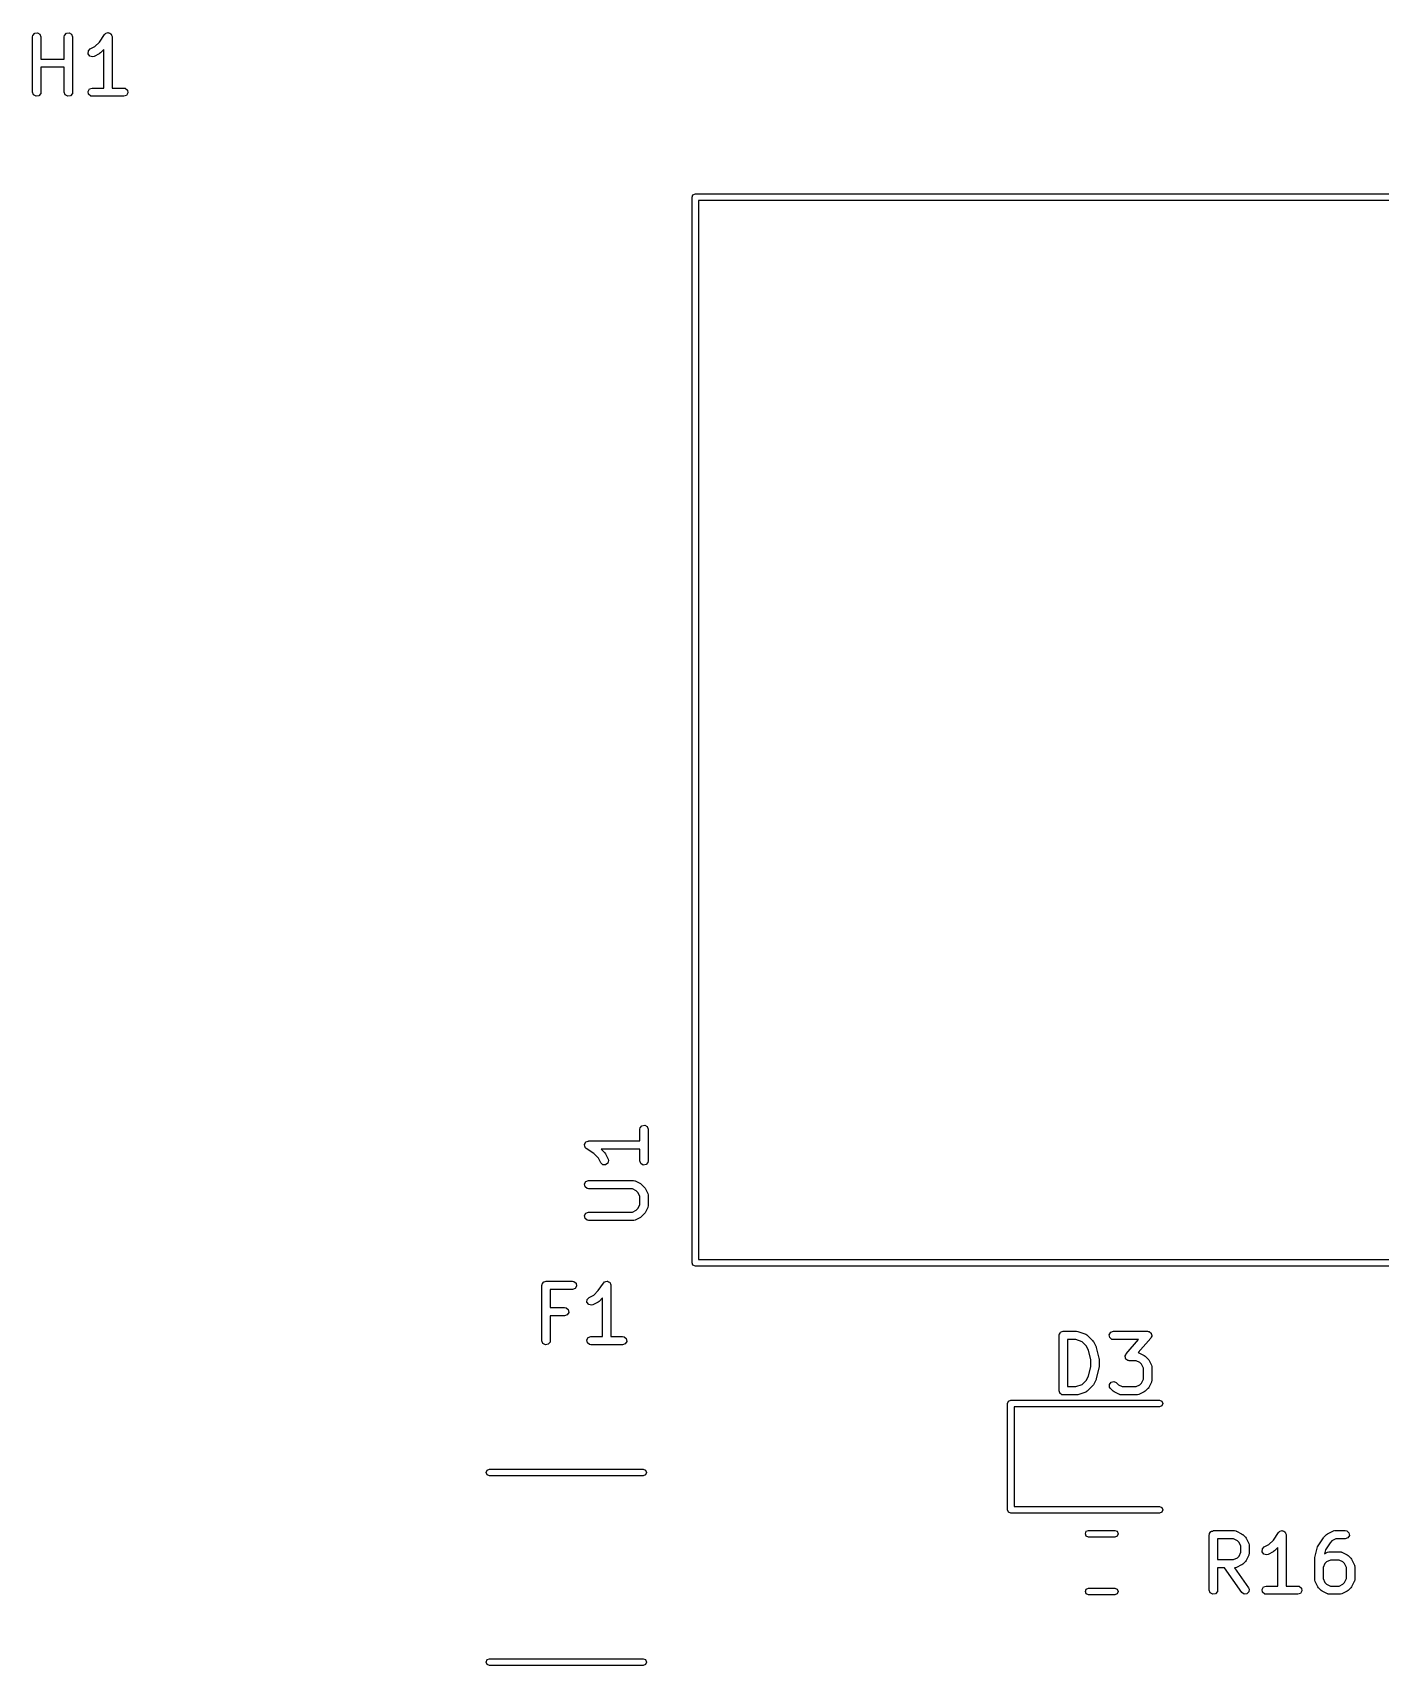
# Model space of a CAD drawing. Extents: x 4.88 to 8.25, y -3.98 to -1.16.
# Drawn here: x 5.217 to 6.175, y -2.318 to -1.157 of the extents above; entities that cross this region are included whole.
import ezdxf

# ---------------------------------------------------------------- set-up
doc = ezdxf.new("R2010")
doc.units = 0
doc.header["$MEASUREMENT"] = 0
doc.layers.add('BLACK', color=7, linetype='CONTINUOUS')

msp = doc.modelspace()

# ---------------------------------------------------------------- linework, layer by layer
at = {"layer": 'BLACK', "linetype": 'CONTINUOUS'}
for p, q in [((5.21705, -1.15995), (5.21723, -1.15894)), ((5.21705, -1.19932), (5.21705, -1.15995)), ((5.21723, -1.15894), (5.21853, -1.15739)), ((5.21853, -1.15739), (5.22052, -1.15704)), ((5.22052, -1.15704), (5.22227, -1.15805)), ((5.22227, -1.15805), (5.22296, -1.15995)), ((5.22296, -1.15995), (5.22296, -1.17574)), ((5.23955, -1.15995), (5.23973, -1.15894)), ((5.23955, -1.17574), (5.23955, -1.15995)), ((5.23973, -1.15894), (5.24102, -1.15739)), ((5.24102, -1.15739), (5.24301, -1.15704)), ((5.24301, -1.15704), (5.24476, -1.15805)), ((5.24476, -1.15805), (5.24545, -1.15995)), ((5.24545, -1.15995), (5.24545, -1.19932)), ((5.26458, -1.16369), (5.26817, -1.15831)), ((5.26817, -1.15831), (5.26887, -1.15757)), ((5.26887, -1.15757), (5.26904, -1.15752)), ((5.26904, -1.15752), (5.26915, -1.15739)), ((5.26915, -1.15739), (5.26999, -1.15724)), ((5.26999, -1.15724), (5.27081, -1.157)), ((5.27081, -1.157), (5.27097, -1.15707)), ((5.27097, -1.15707), (5.27114, -1.15704)), ((5.27114, -1.15704), (5.27188, -1.15747)), ((5.27188, -1.15747), (5.27266, -1.15781)), ((5.27266, -1.15781), (5.27274, -1.15796)), ((5.27274, -1.15796), (5.27288, -1.15805)), ((5.27288, -1.15805), (5.27318, -1.15885)), ((5.27318, -1.15885), (5.27356, -1.15962)), ((5.27356, -1.15962), (5.27352, -1.15979)), ((5.27352, -1.15979), (5.27358, -1.15995)), ((5.27358, -1.15995), (5.27358, -1.19636)), ((5.25654, -1.17204), (5.25666, -1.17002)), ((5.25775, -1.17366), (5.25654, -1.17204)), ((5.25666, -1.17002), (5.25805, -1.16855)), ((5.25805, -1.16855), (5.26137, -1.16689)), ((5.26444, -1.17196), (5.26069, -1.17384)), ((5.26137, -1.16689), (5.26458, -1.16369)), ((5.26449, -1.17191), (5.26444, -1.17196)), ((5.26521, -1.17141), (5.26449, -1.17191)), ((5.26767, -1.16895), (5.26521, -1.17141)), ((5.26767, -1.19636), (5.26767, -1.16895)), ((5.22296, -1.17574), (5.23955, -1.17574)), ((5.23955, -1.18165), (5.22296, -1.18165)), ((5.22296, -1.18165), (5.22296, -1.19932)), ((5.23955, -1.19932), (5.23955, -1.18165)), ((5.25971, -1.17413), (5.25775, -1.17366)), ((5.26069, -1.17384), (5.25971, -1.17413)), ((5.21774, -1.20121), (5.21705, -1.19932)), ((5.21949, -1.20222), (5.21774, -1.20121)), ((5.22148, -1.20187), (5.21949, -1.20222)), ((5.22278, -1.20033), (5.22148, -1.20187)), ((5.22296, -1.19932), (5.22278, -1.20033)), ((5.24024, -1.20121), (5.23955, -1.19932)), ((5.24199, -1.20222), (5.24024, -1.20121)), ((5.24398, -1.20187), (5.24199, -1.20222)), ((5.24528, -1.20033), (5.24398, -1.20187)), ((5.24545, -1.19932), (5.24528, -1.20033)), ((5.25647, -1.1988), (5.25748, -1.19705)), ((5.25682, -1.20079), (5.25647, -1.1988)), ((5.25836, -1.20209), (5.25682, -1.20079)), ((5.25748, -1.19705), (5.25937, -1.19636)), ((5.25937, -1.20227), (5.25836, -1.20209)), ((5.25937, -1.19636), (5.26767, -1.19636)), ((5.28187, -1.20227), (5.25937, -1.20227)), ((5.27358, -1.19636), (5.28187, -1.19636)), ((5.28187, -1.19636), (5.28288, -1.19654)), ((5.28377, -1.20158), (5.28187, -1.20227)), ((5.28288, -1.19654), (5.28443, -1.19784)), ((5.28478, -1.19983), (5.28377, -1.20158)), ((5.28443, -1.19784), (5.28478, -1.19983)), ((5.68583, -1.27402), (5.68652, -1.27235)), ((5.68583, -2.0315), (5.68583, -1.27402)), ((5.68652, -1.27235), (5.68819, -1.27165)), ((5.68819, -1.27165), (7.67795, -1.27165)), ((5.69055, -1.27638), (5.69055, -2.02913)), ((7.67559, -1.27638), (5.69055, -1.27638)), ((5.64873, -1.93663), (5.6489, -1.93562)), ((5.64873, -1.94493), (5.64873, -1.93663)), ((5.6489, -1.93562), (5.6502, -1.93408)), ((5.6502, -1.93408), (5.65219, -1.93372)), ((5.65219, -1.93372), (5.65394, -1.93473)), ((5.65394, -1.93473), (5.65463, -1.93663)), ((5.65463, -1.93663), (5.65463, -1.95913)), ((5.60936, -1.94769), (5.60943, -1.94754)), ((5.6096, -1.94851), (5.60936, -1.94769)), ((5.6094, -1.94737), (5.60983, -1.94663)), ((5.60943, -1.94754), (5.6094, -1.94737)), ((5.60975, -1.94936), (5.6096, -1.94851)), ((5.60988, -1.94947), (5.60975, -1.94936)), ((5.60983, -1.94663), (5.61017, -1.94584)), ((5.60993, -1.94963), (5.60988, -1.94947)), ((5.61067, -1.95034), (5.60993, -1.94963)), ((5.61017, -1.94584), (5.61032, -1.94577)), ((5.61032, -1.94577), (5.61041, -1.94562)), ((5.61041, -1.94562), (5.61122, -1.94533)), ((5.61122, -1.94533), (5.61198, -1.94495)), ((5.61198, -1.94495), (5.61215, -1.94499)), ((5.61215, -1.94499), (5.61231, -1.94493)), ((5.61231, -1.94493), (5.64873, -1.94493)), ((5.61605, -1.95393), (5.61067, -1.95034)), ((5.61925, -1.95713), (5.61605, -1.95393)), ((5.62092, -1.96045), (5.61925, -1.95713)), ((5.62238, -1.96184), (5.62092, -1.96045)), ((5.64873, -1.95083), (5.62131, -1.95083)), ((5.62131, -1.95083), (5.62377, -1.95329)), ((5.62377, -1.95329), (5.62428, -1.95402)), ((5.62428, -1.95402), (5.62432, -1.95406)), ((5.62432, -1.95406), (5.6262, -1.95781)), ((5.62602, -1.96076), (5.6244, -1.96196)), ((5.62649, -1.95879), (5.62602, -1.96076)), ((5.6262, -1.95781), (5.62649, -1.95879)), ((5.64873, -1.95913), (5.64873, -1.95083)), ((5.64942, -1.96103), (5.64873, -1.95913)), ((5.65117, -1.96204), (5.64942, -1.96103)), ((5.65445, -1.96014), (5.65315, -1.96169)), ((5.65463, -1.95913), (5.65445, -1.96014)), ((5.61041, -1.97374), (5.61231, -1.97305)), ((5.61231, -1.97305), (5.64418, -1.97305)), ((5.6244, -1.96196), (5.62238, -1.96184)), ((5.64418, -1.97305), (5.64519, -1.97323)), ((5.65315, -1.96169), (5.65117, -1.96204)), ((5.6094, -1.97549), (5.61041, -1.97374)), ((5.60975, -1.97748), (5.6094, -1.97549)), ((5.6113, -1.97878), (5.60975, -1.97748)), ((5.61231, -1.97896), (5.6113, -1.97878)), ((5.64348, -1.97896), (5.61231, -1.97896)), ((5.64618, -1.9803), (5.64348, -1.97896)), ((5.64519, -1.97323), (5.64532, -1.97334)), ((5.64532, -1.97334), (5.6455, -1.97336)), ((5.6455, -1.97336), (5.64925, -1.97524)), ((5.64738, -1.9815), (5.64618, -1.9803)), ((5.64873, -1.9842), (5.64738, -1.9815)), ((5.64873, -1.9903), (5.64873, -1.9842)), ((5.64925, -1.97524), (5.64996, -1.97576)), ((5.64996, -1.97576), (5.65002, -1.97579)), ((5.65002, -1.97579), (5.65189, -1.97766)), ((5.65189, -1.97766), (5.6524, -1.97839)), ((5.6524, -1.97839), (5.65244, -1.97843)), ((5.65244, -1.97843), (5.65432, -1.98218)), ((5.65432, -1.98218), (5.65461, -1.98316)), ((5.65461, -1.98316), (5.65457, -1.98334)), ((5.65457, -1.98334), (5.65463, -1.9835)), ((5.65463, -1.9835), (5.65463, -1.991)), ((5.6094, -1.99799), (5.61041, -1.99624)), ((5.61041, -1.99624), (5.61231, -1.99555)), ((5.61231, -1.99555), (5.64348, -1.99555)), ((5.64348, -1.99555), (5.64618, -1.9942)), ((5.64618, -1.9942), (5.64738, -1.993)), ((5.64738, -1.993), (5.64873, -1.9903)), ((5.65244, -1.99607), (5.65192, -1.99678)), ((5.65432, -1.99232), (5.65244, -1.99607)), ((5.65434, -1.99215), (5.65432, -1.99232)), ((5.65445, -1.99201), (5.65434, -1.99215)), ((5.65463, -1.991), (5.65445, -1.99201)), ((5.60975, -1.99998), (5.6094, -1.99799)), ((5.6113, -2.00127), (5.60975, -1.99998)), ((5.61231, -2.00145), (5.6113, -2.00127)), ((5.64418, -2.00145), (5.61231, -2.00145)), ((5.64434, -2.00139), (5.64418, -2.00145)), ((5.64452, -2.00143), (5.64434, -2.00139)), ((5.6455, -2.00114), (5.64452, -2.00143)), ((5.64925, -1.99927), (5.6455, -2.00114)), ((5.64929, -1.99922), (5.64925, -1.99927)), ((5.65002, -1.99871), (5.64929, -1.99922)), ((5.65189, -1.99684), (5.65002, -1.99871)), ((5.65192, -1.99678), (5.65189, -1.99684)), ((5.69055, -2.02913), (7.67559, -2.02913)), ((5.68652, -2.03317), (5.68583, -2.0315)), ((5.68819, -2.03386), (5.68652, -2.03317)), ((7.67795, -2.03386), (5.68819, -2.03386)), ((5.57917, -2.04754), (5.57923, -2.04716)), ((5.57917, -2.08691), (5.57917, -2.04754)), ((5.57921, -2.04703), (5.57928, -2.04692)), ((5.57923, -2.04716), (5.57921, -2.04703)), ((5.57928, -2.04692), (5.57934, -2.04653)), ((5.57934, -2.04653), (5.57984, -2.04595)), ((5.57984, -2.04595), (5.58022, -2.04528)), ((5.58022, -2.04528), (5.58047, -2.04519)), ((5.58047, -2.04519), (5.58064, -2.04499)), ((5.58064, -2.04499), (5.5814, -2.04485)), ((5.5814, -2.04485), (5.58212, -2.04459)), ((5.58212, -2.04459), (5.60087, -2.04459)), ((5.60087, -2.0505), (5.58507, -2.0505)), ((5.58507, -2.0505), (5.58507, -2.06334)), ((5.60087, -2.04459), (5.60188, -2.04477)), ((5.60277, -2.04981), (5.60087, -2.0505)), ((5.60188, -2.04477), (5.60342, -2.04607)), ((5.60377, -2.04806), (5.60277, -2.04981)), ((5.60342, -2.04607), (5.60377, -2.04806)), ((5.61599, -2.05449), (5.61919, -2.05129)), ((5.61919, -2.05129), (5.62278, -2.04591)), ((5.62278, -2.04591), (5.62349, -2.04516)), ((5.62349, -2.04516), (5.62365, -2.04512)), ((5.62365, -2.04512), (5.62376, -2.04499)), ((5.62376, -2.04499), (5.62461, -2.04484)), ((5.62461, -2.04484), (5.62543, -2.0446)), ((5.62543, -2.0446), (5.62558, -2.04467)), ((5.62558, -2.04467), (5.62575, -2.04464)), ((5.62575, -2.04464), (5.62649, -2.04506)), ((5.62649, -2.04506), (5.62728, -2.04541)), ((5.62728, -2.04541), (5.62735, -2.04556)), ((5.62735, -2.04556), (5.6275, -2.04565)), ((5.6275, -2.04565), (5.62779, -2.04645)), ((5.62779, -2.04645), (5.62817, -2.04722)), ((5.62817, -2.04722), (5.62813, -2.04738)), ((5.62813, -2.04738), (5.62819, -2.04754)), ((5.62819, -2.04754), (5.62819, -2.08396)), ((5.58507, -2.06334), (5.59524, -2.06334)), ((5.59524, -2.06334), (5.59625, -2.06352)), ((5.59625, -2.06352), (5.5978, -2.06482)), ((5.5978, -2.06482), (5.59815, -2.0668)), ((5.61116, -2.05963), (5.61128, -2.05762)), ((5.61236, -2.06126), (5.61116, -2.05963)), ((5.61128, -2.05762), (5.61267, -2.05615)), ((5.61433, -2.06173), (5.61236, -2.06126)), ((5.61267, -2.05615), (5.61599, -2.05449)), ((5.61531, -2.06143), (5.61433, -2.06173)), ((5.61906, -2.05956), (5.61531, -2.06143)), ((5.6191, -2.05951), (5.61906, -2.05956)), ((5.61983, -2.05901), (5.6191, -2.05951)), ((5.62229, -2.05655), (5.61983, -2.05901)), ((5.62229, -2.08396), (5.62229, -2.05655)), ((5.59524, -2.06924), (5.58507, -2.06924)), ((5.58507, -2.06924), (5.58507, -2.08691)), ((5.59714, -2.06855), (5.59524, -2.06924)), ((5.59815, -2.0668), (5.59714, -2.06855)), ((5.57986, -2.08881), (5.57917, -2.08691)), ((5.58161, -2.08982), (5.57986, -2.08881)), ((5.58489, -2.08792), (5.5836, -2.08947)), ((5.58507, -2.08691), (5.58489, -2.08792)), ((5.61108, -2.0864), (5.61209, -2.08465)), ((5.61143, -2.08839), (5.61108, -2.0864)), ((5.61298, -2.08969), (5.61143, -2.08839)), ((5.61209, -2.08465), (5.61399, -2.08396)), ((5.61399, -2.08396), (5.62229, -2.08396)), ((5.62819, -2.08396), (5.63649, -2.08396)), ((5.63649, -2.08396), (5.6375, -2.08414)), ((5.63839, -2.08918), (5.63649, -2.08987)), ((5.6375, -2.08414), (5.63904, -2.08544)), ((5.6394, -2.08743), (5.63839, -2.08918)), ((5.63904, -2.08544), (5.6394, -2.08743)), ((5.94683, -2.08317), (5.94689, -2.08279)), ((5.94683, -2.12254), (5.94683, -2.08317)), ((5.94687, -2.08266), (5.94694, -2.08255)), ((5.94689, -2.08279), (5.94687, -2.08266)), ((5.94694, -2.08255), (5.94701, -2.08216)), ((5.94701, -2.08216), (5.9475, -2.08158)), ((5.9475, -2.08158), (5.94788, -2.08091)), ((5.94788, -2.08091), (5.94813, -2.08082)), ((5.94813, -2.08082), (5.9483, -2.08062)), ((5.9483, -2.08062), (5.94906, -2.08048)), ((5.94906, -2.08048), (5.94978, -2.08022)), ((5.94978, -2.08022), (5.95915, -2.08022)), ((5.95867, -2.08613), (5.95273, -2.08613)), ((5.95273, -2.08613), (5.95273, -2.11959)), ((5.96318, -2.08763), (5.95867, -2.08613)), ((5.95915, -2.08022), (5.96002, -2.08037)), ((5.96002, -2.08037), (5.96009, -2.08037)), ((5.96009, -2.08037), (5.96571, -2.08225)), ((5.9661, -2.09055), (5.96318, -2.08763)), ((5.96571, -2.08225), (5.96661, -2.08274)), ((5.96661, -2.08274), (5.96671, -2.08289)), ((5.96671, -2.08289), (5.96687, -2.08296)), ((5.96687, -2.08296), (5.97062, -2.08671)), ((5.97062, -2.08671), (5.97112, -2.08743)), ((5.97112, -2.08743), (5.97117, -2.08748)), ((5.97117, -2.08748), (5.97304, -2.09123)), ((5.98249, -2.08266), (5.9835, -2.08091)), ((5.98284, -2.08465), (5.98249, -2.08266)), ((5.98439, -2.08595), (5.98284, -2.08465)), ((5.9835, -2.08091), (5.9854, -2.08022)), ((5.9854, -2.08613), (5.98439, -2.08595)), ((5.9854, -2.08022), (6.00977, -2.08022)), ((6.00327, -2.08613), (5.9854, -2.08613)), ((5.99443, -2.09623), (6.00327, -2.08613)), ((6.01199, -2.08512), (6.00304, -2.09535)), ((6.00977, -2.08022), (6.01021, -2.0803)), ((6.01021, -2.0803), (6.01035, -2.08028)), ((6.01035, -2.08028), (6.01045, -2.08034)), ((6.01045, -2.08034), (6.01078, -2.0804)), ((6.01078, -2.0804), (6.01139, -2.08091)), ((6.01139, -2.08091), (6.01207, -2.08132)), ((6.01228, -2.08438), (6.01199, -2.08512)), ((6.01207, -2.08132), (6.01215, -2.08155)), ((6.01215, -2.08155), (6.01233, -2.0817)), ((6.01268, -2.08369), (6.01228, -2.08438)), ((6.01233, -2.0817), (6.01247, -2.08248)), ((6.01247, -2.08248), (6.01272, -2.08324)), ((6.01272, -2.08324), (6.01264, -2.08345)), ((6.01264, -2.08345), (6.01268, -2.08369)), ((5.5836, -2.08947), (5.58161, -2.08982)), ((5.61399, -2.08987), (5.61298, -2.08969)), ((5.63649, -2.08987), (5.61399, -2.08987)), ((5.96762, -2.09358), (5.9661, -2.09055)), ((5.96932, -2.10041), (5.96762, -2.09358)), ((5.96932, -2.10531), (5.96932, -2.10041)), ((5.97304, -2.09123), (5.97319, -2.09172)), ((5.97319, -2.09172), (5.97327, -2.09183)), ((5.97327, -2.09183), (5.97514, -2.09933)), ((5.97514, -2.09933), (5.97518, -2.09992)), ((5.97518, -2.09992), (5.97523, -2.10005)), ((5.97523, -2.10005), (5.97523, -2.10567)), ((5.9937, -2.09811), (5.99378, -2.09789)), ((5.99395, -2.09886), (5.9937, -2.09811)), ((5.99374, -2.09766), (5.99414, -2.09697)), ((5.99378, -2.09789), (5.99374, -2.09766)), ((5.99409, -2.09965), (5.99395, -2.09886)), ((5.99427, -2.0998), (5.99409, -2.09965)), ((5.99414, -2.09697), (5.99443, -2.09623)), ((5.99435, -2.10002), (5.99427, -2.0998)), ((5.99503, -2.10044), (5.99435, -2.10002)), ((5.99564, -2.10095), (5.99503, -2.10044)), ((6.00304, -2.09535), (6.00328, -2.0954)), ((6.00328, -2.0954), (6.00342, -2.09551)), ((6.00342, -2.09551), (6.00359, -2.09553)), ((6.00359, -2.09553), (6.00734, -2.09741)), ((6.00734, -2.09741), (6.00805, -2.09793)), ((6.00805, -2.09793), (6.00811, -2.09796)), ((6.00811, -2.09796), (6.00999, -2.09983)), ((6.00999, -2.09983), (6.01049, -2.10056)), ((6.01049, -2.10056), (6.01054, -2.1006)), ((6.01054, -2.1006), (6.01241, -2.10435)), ((5.9661, -2.11517), (5.96762, -2.11214)), ((5.96762, -2.11214), (5.96932, -2.10531)), ((5.97514, -2.10639), (5.97327, -2.11389)), ((5.97523, -2.10567), (5.97513, -2.10625)), ((5.97513, -2.10625), (5.97514, -2.10639)), ((5.99597, -2.10101), (5.99564, -2.10095)), ((5.99608, -2.10107), (5.99597, -2.10101)), ((5.99621, -2.10105), (5.99608, -2.10107)), ((5.99665, -2.10112), (5.99621, -2.10105)), ((6.00158, -2.10112), (5.99665, -2.10112)), ((6.00427, -2.10247), (6.00158, -2.10112)), ((6.00547, -2.10367), (6.00427, -2.10247)), ((6.00682, -2.10637), (6.00547, -2.10367)), ((6.00682, -2.11435), (6.00682, -2.10637)), ((6.01241, -2.10435), (6.01271, -2.10533)), ((6.01271, -2.10533), (6.01266, -2.10551)), ((6.01266, -2.10551), (6.01272, -2.10567)), ((6.01272, -2.10567), (6.01272, -2.11504)), ((5.94709, -2.12326), (5.94683, -2.12254)), ((5.94722, -2.12402), (5.94709, -2.12326)), ((5.94743, -2.12419), (5.94722, -2.12402)), ((5.95273, -2.11959), (5.95867, -2.11959)), ((5.95867, -2.11959), (5.96318, -2.11809)), ((5.96571, -2.12347), (5.96009, -2.12535)), ((5.96318, -2.11809), (5.9661, -2.11517)), ((5.96585, -2.12336), (5.96571, -2.12347)), ((5.96603, -2.12335), (5.96585, -2.12336)), ((5.96687, -2.12276), (5.96603, -2.12335)), ((5.97062, -2.11901), (5.96687, -2.12276)), ((5.97064, -2.11895), (5.97062, -2.11901)), ((5.97117, -2.11824), (5.97064, -2.11895)), ((5.97304, -2.11449), (5.97117, -2.11824)), ((5.97306, -2.11435), (5.97304, -2.11449)), ((5.97327, -2.11389), (5.97306, -2.11435)), ((5.98255, -2.11803), (5.98371, -2.11638)), ((5.98272, -2.12004), (5.98255, -2.11803)), ((5.98331, -2.12088), (5.98272, -2.12004)), ((5.98519, -2.12276), (5.98331, -2.12088)), ((5.98371, -2.11638), (5.98566, -2.11585)), ((5.98525, -2.12278), (5.98519, -2.12276)), ((5.98595, -2.12331), (5.98525, -2.12278)), ((5.98566, -2.11585), (5.98749, -2.11671)), ((5.9897, -2.12519), (5.98595, -2.12331)), ((5.98749, -2.11671), (5.98902, -2.11824)), ((5.98902, -2.11824), (5.99172, -2.11959)), ((5.99172, -2.11959), (6.00158, -2.11959)), ((6.00158, -2.11959), (6.00427, -2.11824)), ((6.00734, -2.12331), (6.00359, -2.12519)), ((6.00427, -2.11824), (6.00547, -2.11705)), ((6.00547, -2.11705), (6.00682, -2.11435)), ((6.00739, -2.12326), (6.00734, -2.12331)), ((6.00811, -2.12276), (6.00739, -2.12326)), ((6.00999, -2.12088), (6.00811, -2.12276)), ((6.01001, -2.12082), (6.00999, -2.12088)), ((6.01054, -2.12011), (6.01001, -2.12082)), ((6.01241, -2.11637), (6.01054, -2.12011)), ((6.01243, -2.11619), (6.01241, -2.11637)), ((6.01255, -2.11605), (6.01243, -2.11619)), ((6.01272, -2.11504), (6.01255, -2.11605)), ((5.91014, -2.1315), (5.91083, -2.12983)), ((5.91014, -2.20709), (5.91014, -2.1315)), ((5.91083, -2.12983), (5.9125, -2.12913)), ((5.9125, -2.12913), (6.01821, -2.12913)), ((6.01821, -2.13386), (5.91486, -2.13386)), ((5.91486, -2.13386), (5.91486, -2.20472)), ((5.94752, -2.12444), (5.94743, -2.12419)), ((5.94818, -2.12483), (5.94752, -2.12444)), ((5.94877, -2.12532), (5.94818, -2.12483)), ((5.94915, -2.12539), (5.94877, -2.12532)), ((5.94927, -2.12545), (5.94915, -2.12539)), ((5.9494, -2.12543), (5.94927, -2.12545)), ((5.94978, -2.1255), (5.9494, -2.12543)), ((5.95915, -2.1255), (5.94978, -2.1255)), ((5.95921, -2.12547), (5.95915, -2.1255)), ((5.96009, -2.12535), (5.95921, -2.12547)), ((5.98988, -2.12521), (5.9897, -2.12519)), ((5.99001, -2.12532), (5.98988, -2.12521)), ((5.99102, -2.1255), (5.99001, -2.12532)), ((6.00227, -2.1255), (5.99102, -2.1255)), ((6.00244, -2.12544), (6.00227, -2.1255)), ((6.00261, -2.12548), (6.00244, -2.12544)), ((6.00359, -2.12519), (6.00261, -2.12548)), ((6.01821, -2.12913), (6.01988, -2.12983)), ((6.01988, -2.13317), (6.01821, -2.13386)), ((6.01988, -2.12983), (6.02057, -2.1315)), ((6.02057, -2.1315), (6.01988, -2.13317)), ((5.53952, -2.18071), (5.54021, -2.17904)), ((5.54021, -2.18238), (5.53952, -2.18071)), ((5.54021, -2.17904), (5.54188, -2.17835)), ((5.54188, -2.17835), (5.65103, -2.17835)), ((5.65103, -2.17835), (5.6527, -2.17904)), ((5.6527, -2.17904), (5.6534, -2.18071)), ((5.6534, -2.18071), (5.6527, -2.18238)), ((5.54188, -2.18307), (5.54021, -2.18238)), ((5.65103, -2.18307), (5.54188, -2.18307)), ((5.6527, -2.18238), (5.65103, -2.18307)), ((5.91486, -2.20472), (6.01821, -2.20472)), ((6.01821, -2.20472), (6.01988, -2.20542)), ((5.91083, -2.20876), (5.91014, -2.20709)), ((5.9125, -2.20945), (5.91083, -2.20876)), ((6.01821, -2.20945), (5.9125, -2.20945)), ((6.01988, -2.20876), (6.01821, -2.20945)), ((6.01988, -2.20542), (6.02057, -2.20709)), ((6.02057, -2.20709), (6.01988, -2.20876)), ((5.96546, -2.22411), (5.96615, -2.22244)), ((5.96615, -2.22578), (5.96546, -2.22411)), ((5.96615, -2.22244), (5.96782, -2.22175)), ((5.96782, -2.22648), (5.96615, -2.22578)), ((5.96782, -2.22175), (5.98651, -2.22175)), ((5.98651, -2.22648), (5.96782, -2.22648)), ((5.98651, -2.22175), (5.98818, -2.22244)), ((5.98818, -2.22578), (5.98651, -2.22648)), ((5.98818, -2.22244), (5.98887, -2.22411)), ((5.98887, -2.22411), (5.98818, -2.22578)), ((6.05357, -2.22491), (6.05364, -2.22452)), ((6.05357, -2.26428), (6.05357, -2.22491)), ((6.05362, -2.22439), (6.05368, -2.22428)), ((6.05364, -2.22452), (6.05362, -2.22439)), ((6.05368, -2.22428), (6.05375, -2.2239)), ((6.05375, -2.2239), (6.05424, -2.22331)), ((6.05424, -2.22331), (6.05463, -2.22264)), ((6.05463, -2.22264), (6.05488, -2.22255)), ((6.05488, -2.22255), (6.05505, -2.22235)), ((6.05505, -2.22235), (6.0558, -2.22222)), ((6.0558, -2.22222), (6.05652, -2.22195)), ((6.05652, -2.22195), (6.07152, -2.22195)), ((6.07083, -2.22786), (6.05948, -2.22786)), ((6.05948, -2.22786), (6.05948, -2.24258)), ((6.07352, -2.22921), (6.07083, -2.22786)), ((6.07152, -2.22195), (6.07253, -2.22213)), ((6.07253, -2.22213), (6.07267, -2.22225)), ((6.07267, -2.22225), (6.07284, -2.22227)), ((6.07284, -2.22227), (6.07659, -2.22414)), ((6.07659, -2.22414), (6.0773, -2.22467)), ((6.0773, -2.22467), (6.07736, -2.22469)), ((6.07736, -2.22469), (6.07923, -2.22657)), ((6.07923, -2.22657), (6.07974, -2.22729)), ((6.07974, -2.22729), (6.07979, -2.22734)), ((6.07979, -2.22734), (6.08166, -2.23108)), ((6.09922, -2.22865), (6.10281, -2.22327)), ((6.10281, -2.22327), (6.10352, -2.22253)), ((6.10352, -2.22253), (6.10368, -2.22248)), ((6.10368, -2.22248), (6.10379, -2.22235)), ((6.10379, -2.22235), (6.10464, -2.2222)), ((6.10464, -2.2222), (6.10546, -2.22196)), ((6.10546, -2.22196), (6.10561, -2.22203)), ((6.10561, -2.22203), (6.10578, -2.222)), ((6.10578, -2.222), (6.10652, -2.22243)), ((6.10652, -2.22243), (6.10731, -2.22277)), ((6.10731, -2.22277), (6.10738, -2.22292)), ((6.10738, -2.22292), (6.10753, -2.22301)), ((6.10753, -2.22301), (6.10782, -2.22381)), ((6.10782, -2.22381), (6.1082, -2.22458)), ((6.1082, -2.22458), (6.10816, -2.22475)), ((6.10816, -2.22475), (6.10822, -2.22491)), ((6.10822, -2.22491), (6.10822, -2.26132)), ((6.13093, -2.23264), (6.13468, -2.22702)), ((6.13468, -2.22702), (6.13499, -2.22669)), ((6.13499, -2.22669), (6.13505, -2.22657)), ((6.13505, -2.22657), (6.13693, -2.22469)), ((6.13693, -2.22469), (6.13765, -2.22419)), ((6.13765, -2.22419), (6.13769, -2.22414)), ((6.13769, -2.22414), (6.14144, -2.22227)), ((6.14346, -2.22786), (6.14076, -2.22921)), ((6.14144, -2.22227), (6.14243, -2.22197)), ((6.14243, -2.22197), (6.1426, -2.22201)), ((6.1426, -2.22201), (6.14276, -2.22195)), ((6.14276, -2.22195), (6.15026, -2.22195)), ((6.15026, -2.22786), (6.14346, -2.22786)), ((6.15026, -2.22195), (6.15127, -2.22213)), ((6.15216, -2.22717), (6.15026, -2.22786)), ((6.15127, -2.22213), (6.15282, -2.22343)), ((6.15317, -2.22542), (6.15216, -2.22717)), ((6.15282, -2.22343), (6.15317, -2.22542)), ((6.07472, -2.2304), (6.07352, -2.22921)), ((6.07352, -2.24123), (6.07472, -2.24003)), ((6.07607, -2.2331), (6.07472, -2.2304)), ((6.07472, -2.24003), (6.07607, -2.23733)), ((6.07607, -2.23733), (6.07607, -2.2331)), ((6.08166, -2.23935), (6.07979, -2.2431)), ((6.08166, -2.23108), (6.08195, -2.23207)), ((6.08168, -2.23917), (6.08166, -2.23935)), ((6.0818, -2.23904), (6.08168, -2.23917)), ((6.08197, -2.23803), (6.0818, -2.23904)), ((6.08195, -2.23207), (6.08191, -2.23224)), ((6.08191, -2.23224), (6.08197, -2.23241)), ((6.08197, -2.23241), (6.08197, -2.23803)), ((6.09119, -2.237), (6.09131, -2.23498)), ((6.09239, -2.23862), (6.09119, -2.237)), ((6.09131, -2.23498), (6.0927, -2.23351)), ((6.09436, -2.23909), (6.09239, -2.23862)), ((6.0927, -2.23351), (6.09602, -2.23185)), ((6.09534, -2.2388), (6.09436, -2.23909)), ((6.09909, -2.23692), (6.09534, -2.2388)), ((6.09602, -2.23185), (6.09922, -2.22865)), ((6.09913, -2.23687), (6.09909, -2.23692)), ((6.09986, -2.23637), (6.09913, -2.23687)), ((6.10232, -2.23391), (6.09986, -2.23637)), ((6.10232, -2.26132), (6.10232, -2.23391)), ((6.12865, -2.24106), (6.13052, -2.23356)), ((6.13052, -2.23356), (6.13093, -2.23266)), ((6.13093, -2.23266), (6.13093, -2.23264)), ((6.13613, -2.23549), (6.1354, -2.23841)), ((6.1354, -2.23841), (6.13769, -2.23726)), ((6.13943, -2.23054), (6.13613, -2.23549)), ((6.13769, -2.23726), (6.13868, -2.23697)), ((6.13868, -2.23697), (6.13885, -2.23701)), ((6.13885, -2.23701), (6.13901, -2.23695)), ((6.13901, -2.23695), (6.14651, -2.23695)), ((6.14076, -2.22921), (6.13943, -2.23054)), ((6.14651, -2.23695), (6.14752, -2.23713)), ((6.14752, -2.23713), (6.14766, -2.23724)), ((6.14766, -2.23724), (6.14783, -2.23726)), ((6.14783, -2.23726), (6.15158, -2.23914)), ((6.15158, -2.23914), (6.15229, -2.23966)), ((6.15229, -2.23966), (6.15235, -2.23969)), ((6.15235, -2.23969), (6.15423, -2.24157)), ((6.05948, -2.24258), (6.07083, -2.24258)), ((6.06436, -2.24848), (6.05948, -2.24848)), ((6.05948, -2.24848), (6.05948, -2.26428)), ((6.0766, -2.26597), (6.06436, -2.24848)), ((6.07083, -2.24258), (6.07352, -2.24123)), ((6.07169, -2.24842), (6.07156, -2.24847)), ((6.07156, -2.24847), (6.08144, -2.26258)), ((6.07186, -2.24846), (6.07169, -2.24842)), ((6.07284, -2.24817), (6.07186, -2.24846)), ((6.07659, -2.24629), (6.07284, -2.24817)), ((6.07664, -2.24625), (6.07659, -2.24629)), ((6.07736, -2.24574), (6.07664, -2.24625)), ((6.07923, -2.24387), (6.07736, -2.24574)), ((6.07926, -2.24381), (6.07923, -2.24387)), ((6.07979, -2.2431), (6.07926, -2.24381)), ((6.12856, -2.24178), (6.12866, -2.2412)), ((6.12856, -2.25678), (6.12856, -2.24178)), ((6.12866, -2.2412), (6.12865, -2.24106)), ((6.13582, -2.2454), (6.13447, -2.2481)), ((6.13447, -2.2481), (6.13447, -2.25608)), ((6.13701, -2.24421), (6.13582, -2.2454)), ((6.13971, -2.24286), (6.13701, -2.24421)), ((6.14582, -2.24286), (6.13971, -2.24286)), ((6.14851, -2.24421), (6.14582, -2.24286)), ((6.14971, -2.2454), (6.14851, -2.24421)), ((6.15106, -2.2481), (6.14971, -2.2454)), ((6.15106, -2.25608), (6.15106, -2.2481)), ((6.15423, -2.24157), (6.15473, -2.24229)), ((6.15473, -2.24229), (6.15478, -2.24233)), ((6.15478, -2.24233), (6.15665, -2.24608)), ((6.15665, -2.24608), (6.15695, -2.24707)), ((6.15695, -2.24707), (6.1569, -2.24724)), ((6.1569, -2.24724), (6.15696, -2.2474)), ((6.15696, -2.2474), (6.15696, -2.25678)), ((5.96615, -2.26359), (5.96782, -2.26289)), ((5.96782, -2.26289), (5.98651, -2.26289)), ((5.98651, -2.26289), (5.98818, -2.26359)), ((6.08144, -2.26258), (6.08187, -2.26351)), ((6.09111, -2.26376), (6.09212, -2.26201)), ((6.09212, -2.26201), (6.09402, -2.26132)), ((6.09402, -2.26132), (6.10232, -2.26132)), ((6.10822, -2.26132), (6.11652, -2.26132)), ((6.11652, -2.26132), (6.11753, -2.2615)), ((6.11753, -2.2615), (6.11907, -2.2628)), ((6.11907, -2.2628), (6.11942, -2.26479)), ((6.12862, -2.25694), (6.12856, -2.25678)), ((6.12858, -2.25711), (6.12862, -2.25694)), ((6.12887, -2.2581), (6.12858, -2.25711)), ((6.13075, -2.26185), (6.12887, -2.2581)), ((6.1308, -2.26189), (6.13075, -2.26185)), ((6.1313, -2.26261), (6.1308, -2.26189)), ((6.13318, -2.26449), (6.1313, -2.26261)), ((6.13447, -2.25608), (6.13582, -2.25878)), ((6.13582, -2.25878), (6.13701, -2.25997)), ((6.13701, -2.25997), (6.13971, -2.26132)), ((6.13971, -2.26132), (6.14582, -2.26132)), ((6.14582, -2.26132), (6.14851, -2.25997)), ((6.14851, -2.25997), (6.14971, -2.25878)), ((6.14971, -2.25878), (6.15106, -2.25608)), ((6.15423, -2.26261), (6.15235, -2.26449)), ((6.15425, -2.26256), (6.15423, -2.26261)), ((6.15478, -2.26185), (6.15425, -2.26256)), ((6.15665, -2.2581), (6.15478, -2.26185)), ((6.15667, -2.25792), (6.15665, -2.2581)), ((6.15679, -2.25779), (6.15667, -2.25792)), ((6.15696, -2.25678), (6.15679, -2.25779)), ((5.96546, -2.26526), (5.96615, -2.26359)), ((5.96615, -2.26693), (5.96546, -2.26526)), ((5.96782, -2.26762), (5.96615, -2.26693)), ((5.98651, -2.26762), (5.96782, -2.26762)), ((5.98818, -2.26693), (5.98651, -2.26762)), ((5.98818, -2.26359), (5.98887, -2.26526)), ((5.98887, -2.26526), (5.98818, -2.26693)), ((6.05426, -2.26617), (6.05357, -2.26428)), ((6.05601, -2.26718), (6.05426, -2.26617)), ((6.058, -2.26683), (6.05601, -2.26718)), ((6.0593, -2.26529), (6.058, -2.26683)), ((6.05948, -2.26428), (6.0593, -2.26529)), ((6.07826, -2.26713), (6.0766, -2.26597)), ((6.08027, -2.26695), (6.07826, -2.26713)), ((6.0817, -2.26552), (6.08027, -2.26695)), ((6.08187, -2.26351), (6.0817, -2.26552)), ((6.09146, -2.26575), (6.09111, -2.26376)), ((6.09301, -2.26705), (6.09146, -2.26575)), ((6.09402, -2.26723), (6.09301, -2.26705)), ((6.11652, -2.26723), (6.09402, -2.26723)), ((6.11841, -2.26654), (6.11652, -2.26723)), ((6.11942, -2.26479), (6.11841, -2.26654)), ((6.13323, -2.26452), (6.13318, -2.26449)), ((6.13394, -2.26504), (6.13323, -2.26452)), ((6.13769, -2.26692), (6.13394, -2.26504)), ((6.13787, -2.26694), (6.13769, -2.26692)), ((6.138, -2.26705), (6.13787, -2.26694)), ((6.13901, -2.26723), (6.138, -2.26705)), ((6.14651, -2.26723), (6.13901, -2.26723)), ((6.14668, -2.26717), (6.14651, -2.26723)), ((6.14685, -2.26721), (6.14668, -2.26717)), ((6.14783, -2.26692), (6.14685, -2.26721)), ((6.15158, -2.26504), (6.14783, -2.26692)), ((6.15163, -2.265), (6.15158, -2.26504)), ((6.15235, -2.26449), (6.15163, -2.265)), ((5.53952, -2.31535), (5.54021, -2.31368)), ((5.54021, -2.31702), (5.53952, -2.31535)), ((5.54021, -2.31368), (5.54188, -2.31299)), ((5.54188, -2.31772), (5.54021, -2.31702)), ((5.54188, -2.31299), (5.65103, -2.31299)), ((5.65103, -2.31772), (5.54188, -2.31772)), ((5.65103, -2.31299), (5.6527, -2.31368)), ((5.6527, -2.31702), (5.65103, -2.31772)), ((5.6527, -2.31368), (5.6534, -2.31535)), ((5.6534, -2.31535), (5.6527, -2.31702))]:
    msp.add_line(p, q, dxfattribs=at)

doc.saveas('drawing.dxf')
